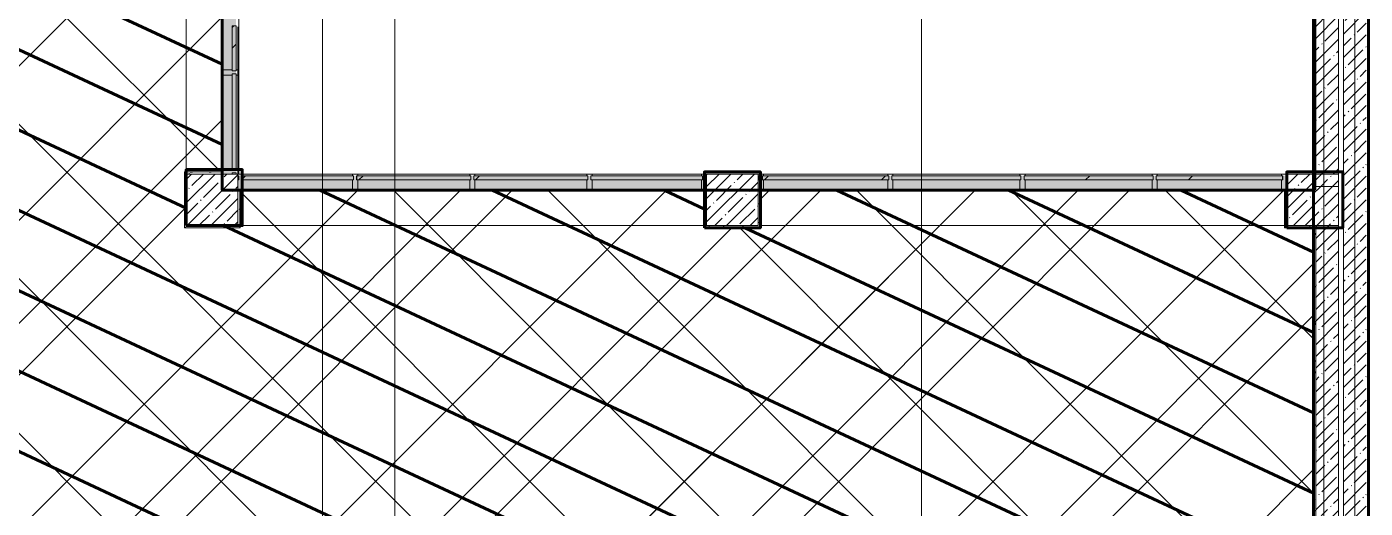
# Model space of a CAD drawing. Header units: millimetres. Extents: x -164500 to 426394, y -51911 to 102118.
# Drawn here: x 361222 to 374187, y 12415 to 17075 of the extents above; entities that cross this region are included whole.
import ezdxf

# ---------------------------------------------------------------- set-up
doc = ezdxf.new("R2010")
doc.units = ezdxf.units.MM
for name, color, linetype, lineweight in [('0) шлифовка', 5, 'Continuous', 60), ('5.3) П-11 3 этаж 3.12 4 вып', 160, 'Continuous', 30), ('A-FLOR', 7, 'Continuous', 9), ('A-GLAZ-CURT', 7, 'Continuous', 9), ('A-GLAZ-CURT-1', 7, 'Continuous', 5), ('A-GLAZ-CURT-2', 7, 'Continuous', 20), ('A-GLAZ-CWMG', 7, 'Continuous', 9), ('A-GLAZ-CWMG-1', 7, 'Continuous', 20), ('A-WALL', 7, 'Continuous', 5), ('I-WALL', 7, 'Continuous', 5), ('S-COLS', 7, 'Continuous', 9), ('S-COLS-1', 7, 'Continuous', 5), ('Оси', 7, 'Continuous', 9)]:
    doc.layers.add(name, color=color, linetype=linetype, lineweight=lineweight)
doc.layers.add('2) защита вин плитк', color=6, linetype='Continuous')
doc.layers.add('3.2.3) П-13.2', color=6, linetype='Continuous')
doc.layers.add('A-AREA-PATT-3', color=7, linetype='Continuous', lineweight=5, true_color=0xe6fae8, transparency=1)
doc.layers.add('A-WALL-1', color=9, linetype='Continuous', lineweight=5, true_color=0x808080)
doc.layers.add('A-WALL-FNSH-1', color=9, linetype='Continuous', lineweight=5, true_color=0x808080)
pattern_1 = [(45, (289227.4, 1e-08), (-114.04925, 114.04925), []), (45, (289341.45, 1e-08), (-114.04925, 114.04925), [201.612, -40.322, 6.706, -33.617])]
pattern_2 = [(0, (289227.4, 1e-08), (243.84, 60.96), [20.117, -162.763, 20.117, -162.763, -975.36]), (0, (289227.4, 1e-08), (243.84, 60.96), [-365.76, 20.117, -345.643, 20.117, -162.763, -426.72]), (0, (289227.4, 1e-08), (243.84, 60.96), [-914.4, 20.117, -101.803, 20.117, -284.683]), (120, (289318.84, 30.48), (-174.71291, 180.691634), [20.117, -162.763, 20.117, -162.763, -975.36]), (120, (289318.84, 30.48), (-174.71291, 180.691634), [-365.76, 20.117, -345.643, 20.117, -162.763, -426.72]), (120, (289318.84, 30.48), (-174.71291, 180.691634), [-914.4, 20.117, -101.803, 20.117, -284.683]), (240, (289349.32, 152.4), (-69.12709, -241.651634), [20.117, -162.763, 20.117, -162.763, -975.36]), (240, (289349.32, 152.4), (-69.12709, -241.651634), [-365.76, 20.117, -345.643, 20.117, -162.763, -426.72]), (240, (289349.32, 152.4), (-69.12709, -241.651634), [-914.4, 20.117, -101.803, 20.117, -284.683])]

# ---------------------------------------------------------------- blocks, each defined once
blk = doc.blocks.new('BSC_Колонна _Прямоугольная - 500х500-V564-Объем проектирования 3 этажа')
at = {"layer": 'S-COLS-1'}
h = blk.add_hatch(dxfattribs=at)
h.set_pattern_fill('FP_110', color=256, style=0, pattern_type=2)
h.set_pattern_definition([(45, (-73790, -15400), (-114.04925, 114.04925), []), (45, (-73675.95, -15400), (-114.04925, 114.04925), [201.613, -40.323, 6.706, -33.617])])
h.paths.add_polyline_path([(-212, -250), (250, -250), (250, 250), (-250, 250), (-250, -250)])
for p, q in [((250, 250), (-250, 250)), ((-250, 250), (-250, -250)), ((250, -250), (250, 250)), ((-250, -250), (250, -250))]:
    blk.add_line(p, q, dxfattribs=at)
blk = doc.blocks.new('BSC_Колонна _Прямоугольная - 500х500-V565-Объем проектирования 3 этажа')
at = {"layer": 'S-COLS-1'}
h = blk.add_hatch(dxfattribs=at)
h.set_pattern_fill('FP_111', color=256, style=0, pattern_type=2)
h.set_pattern_definition([(45, (-78830, -15400), (-114.04925, 114.04925), []), (45, (-78715.95, -15400), (-114.04925, 114.04925), [201.613, -40.323, 6.706, -33.617])])
h.paths.add_polyline_path([(250, -250), (250, 250), (-250, 250), (-250, -250), (208, -250)])
for p, q in [((250, 250), (-250, 250)), ((-250, 250), (-250, -250)), ((250, -250), (250, 250)), ((-250, -250), (250, -250))]:
    blk.add_line(p, q, dxfattribs=at)
blk = doc.blocks.new('Прямоугольный импост - Импост структурный с накладкой - 160мм Темный-31239202-Объем проектирования 3 этажа')
at = {"layer": 'A-GLAZ-CWMG-1'}
for p, q in [((-50, 40), (-50, 140)), ((-50, 140), (0, 140)), ((-40, 40), (-50, 40)), ((-50, -17), (-50, 0)), ((-50, 0), (-40, 0)), ((-40, 0), (-40, 40)), ((-10, 40), (-10, 0)), ((0, 40), (-10, 40)), ((-10, 0), (0, 0)), ((0, -17), (-50, -17))]:
    blk.add_line(p, q, dxfattribs=at)
blk = doc.blocks.new('Системная панель - Стекло - 40мм-30335137-Объем проектирования 3 этажа')
at = {"layer": 'A-GLAZ-CURT-1'}
h = blk.add_hatch(dxfattribs=at)
h.set_pattern_fill('FP_223', color=256, style=0, pattern_type=2)
h.set_pattern_definition([(45, (-74820, -15433), (-565.6854, 565.6854), [400, -1200]), (45, (-75220, -15633), (-565.6854, 565.6854), [1200, -400]), (45, (-74420, -15833), (-565.6854, 565.6854), [400, -1200])])
h.paths.add_polyline_path([(-532, -40), (540, -38), (540, 0), (-540, 0), (-540, -40), (-535, -40)])
at = {"layer": 'A-GLAZ-CURT-2'}
for p, q in [((540, 0), (-540, 0)), ((-540, 0), (-540, -40)), ((540, -40), (540, 0)), ((-540, -40), (540, -40))]:
    blk.add_line(p, q, dxfattribs=at)
blk = doc.blocks.new('Прямоугольный импост - Импост структурный с накладкой - 160мм-23562329-Объем проектирования 3 этажа')
at = {"layer": 'A-GLAZ-CWMG'}
for p, q in [((75150, 15650), (74090, 15650)), ((75150, 15493), (74090, 15493))]:
    blk.add_line(p, q, dxfattribs=at)
blk = doc.blocks.new('Прямоугольный импост - Импост структурный с накладкой - 160мм-30335138-Объем проектирования 3 этажа')
at = {"layer": 'A-GLAZ-CWMG-1'}
for p, q in [((-50, 40), (-50, 140)), ((-50, 140), (0, 140)), ((-40, 40), (-50, 40)), ((-50, -17), (-50, 0)), ((-50, 0), (-40, 0)), ((-40, 0), (-40, 40)), ((-10, 40), (-10, 0)), ((0, 40), (-10, 40)), ((-10, 0), (0, 0)), ((0, -17), (-50, -17))]:
    blk.add_line(p, q, dxfattribs=at)
blk = doc.blocks.new('Прямоугольный импост - Импост структурный с накладкой - 160мм-30335139-Объем проектирования 3 этажа')
at = {"layer": 'A-GLAZ-CWMG-1'}
for p, q in [((0, 140), (-50, 140)), ((-50, 140), (-50, 40)), ((-50, 40), (-40, 40)), ((-40, 0), (-50, 0)), ((-50, 0), (-50, -17)), ((-40, 40), (-40, 0)), ((-10, 0), (-10, 40)), ((-10, 40), (0, 40)), ((0, 0), (-10, 0)), ((-50, -17), (0, -17))]:
    blk.add_line(p, q, dxfattribs=at)
blk = doc.blocks.new('Системная панель - Стекло - 40мм-30335140-Объем проектирования 3 этажа')
at = {"layer": 'A-GLAZ-CURT-1'}
h = blk.add_hatch(dxfattribs=at)
h.set_pattern_fill('FP_224', color=256, style=0, pattern_type=2)
h.set_pattern_definition([(45, (-77077.5, -15433), (-565.6854, 565.6854), [400, -1200]), (45, (-77477.5, -15633), (-565.6854, 565.6854), [1200, -400]), (45, (-76677.5, -15833), (-565.6854, 565.6854), [400, -1200])])
h.paths.add_polyline_path([(-552, -40), (552, -40), (552, 0), (-552, 0)])
at = {"layer": 'A-GLAZ-CURT-2'}
for p, q in [((552, 0), (-552, 0)), ((-552, 0), (-552, -40)), ((552, -40), (552, 0)), ((-552, -40), (552, -40))]:
    blk.add_line(p, q, dxfattribs=at)
blk = doc.blocks.new('Прямоугольный импост - Импост структурный с накладкой - 160мм-23562331-Объем проектирования 3 этажа')
at = {"layer": 'A-GLAZ-CWMG'}
for p, q in [((77420, 15650), (76335, 15650)), ((77420, 15493), (76335, 15493))]:
    blk.add_line(p, q, dxfattribs=at)
blk = doc.blocks.new('Прямоугольный импост - Импост структурный с накладкой - 160мм-30335135-Объем проектирования 3 этажа')
at = {"layer": 'A-GLAZ-CWMG-1'}
for p, q in [((-25, 40), (-25, 140)), ((-25, 140), (25, 140)), ((25, 140), (25, 40)), ((-15, 40), (-25, 40)), ((-25, -17), (-25, 0)), ((-25, 0), (-15, 0)), ((-15, 0), (-15, 40)), ((15, 40), (15, 0)), ((25, 40), (15, 40)), ((15, 0), (25, 0)), ((25, 0), (25, -17)), ((25, -17), (-25, -17))]:
    blk.add_line(p, q, dxfattribs=at)
blk = doc.blocks.new('Системная панель - Стекло - 40мм-30335156-Объем проектирования 3 этажа')
at = {"layer": 'A-GLAZ-CURT-1'}
h = blk.add_hatch(dxfattribs=at)
h.set_pattern_fill('FP_225', color=256, style=0, pattern_type=2)
h.set_pattern_definition([(45, (-79932.5, -15433), (-565.6854, 565.6854), [400, -1200]), (45, (-80332.5, -15633), (-565.6854, 565.6854), [1200, -400]), (45, (-79532.5, -15833), (-565.6854, 565.6854), [400, -1200])])
h.paths.add_polyline_path([(603, -40), (613, -40), (613, 0), (-613, -1), (-613, -40), (393, -40)])
at = {"layer": 'A-GLAZ-CURT-2'}
for p, q in [((613, 0), (-613, 0)), ((-613, 0), (-613, -40)), ((-613, -40), (613, -40)), ((613, -40), (613, 0))]:
    blk.add_line(p, q, dxfattribs=at)
blk = doc.blocks.new('Прямоугольный импост - Импост структурный с накладкой - 160мм-23562106-Объем проектирования 3 этажа')
at = {"layer": 'A-GLAZ-CWMG'}
for p, q in [((80335, 15650), (79130, 15650)), ((80335, 15493), (79130, 15493))]:
    blk.add_line(p, q, dxfattribs=at)
blk = doc.blocks.new('Прямоугольный импост - Импост структурный с накладкой - 160мм-V599-Объем проектирования 3 этажа')
at = {"layer": 'A-GLAZ-CWMG-1'}
for p, q in [((-50, 40), (-50, 140)), ((-50, 140), (0, 140)), ((0, 140), (0, 40)), ((-40, 40), (-50, 40)), ((-50, -17), (-50, 0)), ((-50, 0), (-40, 0)), ((-40, 0), (-40, 40)), ((-10, 40), (-10, 0)), ((0, 40), (-10, 40)), ((-10, 0), (0, 0)), ((0, 0), (0, -17)), ((0, -17), (-50, -17))]:
    blk.add_line(p, q, dxfattribs=at)
blk = doc.blocks.new('Прямоугольный импост - Импост структурный с накладкой - 160мм-V600-Объем проектирования 3 этажа')
at = {"layer": 'A-GLAZ-CWMG-1'}
for p, q in [((0, 140), (-50, 140)), ((-50, 140), (-50, 40)), ((-50, 40), (-40, 40)), ((-40, 0), (-50, 0)), ((-50, 0), (-50, -17)), ((-40, 40), (-40, 0)), ((-10, 0), (-10, 40)), ((-10, 40), (0, 40)), ((0, 0), (-10, 0)), ((-50, -17), (0, -17))]:
    blk.add_line(p, q, dxfattribs=at)
blk = doc.blocks.new('Системная панель - Стекло - 40мм-30335157-Объем проектирования 3 этажа')
at = {"layer": 'A-GLAZ-CURT-1'}
h = blk.add_hatch(dxfattribs=at)
h.set_pattern_fill('FP_226', color=256, style=0, pattern_type=2)
h.set_pattern_definition([(45, (-82480, -15433), (-565.6854, 565.6854), [400, -1200]), (45, (-82880, -15633), (-565.6854, 565.6854), [1200, -400]), (45, (-82080, -15833), (-565.6854, 565.6854), [400, -1200])])
h.paths.add_polyline_path([(625, -40), (625, 0), (-625, 0), (-625, -40), (615, -40)])
at = {"layer": 'A-GLAZ-CURT-2'}
for p, q in [((625, 0), (-625, 0)), ((-625, 0), (-625, -40)), ((-625, -40), (625, -40)), ((625, -40), (625, 0))]:
    blk.add_line(p, q, dxfattribs=at)
blk = doc.blocks.new('Прямоугольный импост - Импост структурный с накладкой - 160мм-23562108-Объем проектирования 3 этажа')
at = {"layer": 'A-GLAZ-CWMG'}
for p, q in [((82895, 15650), (81665, 15650)), ((82895, 15493), (81665, 15493))]:
    blk.add_line(p, q, dxfattribs=at)
blk = doc.blocks.new('Системная панель - Стекло - 40мм-V637-Объем проектирования 3 этажа')
at = {"layer": 'A-GLAZ-CURT-2'}
for p, q in [((625, 0), (-625, 0)), ((-625, 0), (-625, -40)), ((-625, -40), (625, -40)), ((625, -40), (625, 0))]:
    blk.add_line(p, q, dxfattribs=at)
blk = doc.blocks.new('Прямоугольный импост - Импост структурный с накладкой - 160мм-23562109-Объем проектирования 3 этажа')
at = {"layer": 'A-GLAZ-CWMG'}
for p, q in [((81615, 15650), (80385, 15650)), ((81615, 15493), (80385, 15493))]:
    blk.add_line(p, q, dxfattribs=at)
blk = doc.blocks.new('Прямоугольный импост - Импост структурный с накладкой - 160мм-30335136-Объем проектирования 3 этажа')
at = {"layer": 'A-GLAZ-CWMG-1'}
for p, q in [((-25, 40), (-25, 140)), ((-25, 140), (25, 140)), ((25, 140), (25, 40)), ((-15, 40), (-25, 40)), ((-25, -17), (-25, 0)), ((-25, 0), (-15, 0)), ((-15, 0), (-15, 40)), ((15, 40), (15, 0)), ((25, 40), (15, 40)), ((15, 0), (25, 0)), ((25, 0), (25, -17)), ((25, -17), (-25, -17))]:
    blk.add_line(p, q, dxfattribs=at)
blk = doc.blocks.new('Системная панель - Стекло - 40мм-V639-Объем проектирования 3 этажа')
at = {"layer": 'A-GLAZ-CURT-1'}
h = blk.add_hatch(dxfattribs=at)
h.set_pattern_fill('FP_231', color=256, style=0, pattern_type=2)
h.set_pattern_definition([(45, (-83747.5, -15433), (-565.6854, 565.6854), [400, -1200]), (45, (-84147.5, -15633), (-565.6854, 565.6854), [1200, -400]), (45, (-83347.5, -15833), (-565.6854, 565.6854), [400, -1200])])
h.paths.add_polyline_path([(613, -40), (613, 0), (-613, 0), (-613, -40), (603, -40)])
at = {"layer": 'A-GLAZ-CURT-2'}
for p, q in [((613, 0), (-613, 0)), ((-613, 0), (-613, -40)), ((-613, -40), (613, -40)), ((613, -40), (613, 0))]:
    blk.add_line(p, q, dxfattribs=at)
blk = doc.blocks.new('Прямоугольный импост - Импост структурный с накладкой - 160мм-23562112-Объем проектирования 3 этажа')
at = {"layer": 'A-GLAZ-CWMG'}
for p, q in [((84150, 15650), (82945, 15650)), ((84150, 15493), (82945, 15493))]:
    blk.add_line(p, q, dxfattribs=at)
blk = doc.blocks.new('Системная панель - Стекло - 40мм-V641-Объем проектирования 3 этажа')
at = {"layer": 'A-GLAZ-CURT-1'}
h = blk.add_hatch(dxfattribs=at)
h.set_pattern_fill('FP_232', color=256, style=0, pattern_type=2)
h.set_pattern_definition([(45, (-75942.5, -15433), (-565.6854, 565.6854), [400, -1200]), (45, (-76342.5, -15633), (-565.6854, 565.6854), [1200, -400]), (45, (-75542.5, -15833), (-565.6854, 565.6854), [400, -1200])])
h.paths.add_polyline_path([(-535, -40), (552, -40), (552, 0), (-552, 0), (-552, -40), (-542, -40)])
at = {"layer": 'A-GLAZ-CURT-2'}
for p, q in [((552, 0), (-552, 0)), ((-552, 0), (-552, -40)), ((552, -40), (552, 0)), ((-552, -40), (552, -40))]:
    blk.add_line(p, q, dxfattribs=at)
blk = doc.blocks.new('Прямоугольный импост - Импост структурный с накладкой - 160мм-23562332-Объем проектирования 3 этажа')
at = {"layer": 'A-GLAZ-CWMG'}
for p, q in [((76285, 15650), (75200, 15650)), ((76285, 15493), (75200, 15493))]:
    blk.add_line(p, q, dxfattribs=at)
blk = doc.blocks.new('Системная панель - Стекло - 40мм-V642-Объем проектирования 3 этажа')
at = {"layer": 'A-GLAZ-CURT-2'}
for p, q in [((540, 0), (-540, 0)), ((-540, 0), (-540, -40)), ((540, -40), (540, 0)), ((-540, -40), (540, -40))]:
    blk.add_line(p, q, dxfattribs=at)
blk = doc.blocks.new('Прямоугольный импост - Импост структурный с накладкой - 160мм-23562335-Объем проектирования 3 этажа')
at = {"layer": 'A-GLAZ-CWMG'}
for p, q in [((78530, 15650), (77470, 15650)), ((78530, 15493), (77470, 15493))]:
    blk.add_line(p, q, dxfattribs=at)
blk = doc.blocks.new('Системная панель - Стекло - 40мм-23562590-Объем проектирования 3 этажа')
at = {"layer": 'A-GLAZ-CURT-2'}
for p, q in [((464, 0), (-464, 0)), ((-464, 0), (-464, -40)), ((464, -40), (464, 0)), ((-464, -40), (464, -40))]:
    blk.add_line(p, q, dxfattribs=at)
blk = doc.blocks.new('Прямоугольный импост - Импост структурный с накладкой - 160мм Темный-31239176-Объем проектирования 3 этажа')
at = {"layer": 'A-GLAZ-CWMG'}
for p, q in [((73883, 17642), (73883, 18550)), ((74040, 17642), (74040, 18550))]:
    blk.add_line(p, q, dxfattribs=at)
blk = doc.blocks.new('Прямоугольный импост - Импост структурный с накладкой - 160мм Темный-31239180-Объем проектирования 3 этажа')
at = {"layer": 'A-GLAZ-CWMG-1'}
for p, q in [((-25, 40), (-25, 140)), ((-25, 140), (25, 140)), ((25, 140), (25, 40)), ((-15, 40), (-25, 40)), ((-25, -17), (-25, 0)), ((-25, 0), (-15, 0)), ((-15, 0), (-15, 40)), ((15, 40), (15, 0)), ((25, 40), (15, 40)), ((15, 0), (25, 0)), ((25, 0), (25, -17)), ((25, -17), (-25, -17))]:
    blk.add_line(p, q, dxfattribs=at)
blk = doc.blocks.new('Системная панель - Стекло - 40мм-24234995-Объем проектирования 3 этажа')
at = {"layer": 'A-GLAZ-CURT-1'}
h = blk.add_hatch(dxfattribs=at)
h.set_pattern_fill('FP_233', color=256, style=0, pattern_type=2)
h.set_pattern_definition([(135, (16666.7, -74223), (-565.6854, -565.6854), [400, -1200]), (135, (16866.7, -74623), (-565.6854, -565.6854), [1200, -400]), (135, (17066.7, -73823), (-565.6854, -565.6854), [400, -1200])])
h.paths.add_polyline_path([(218, 0), (-218, 0), (-218, -40), (218, -40)])
at = {"layer": 'A-GLAZ-CURT-2'}
for p, q in [((218, 0), (-218, 0)), ((-218, 0), (-218, -40)), ((218, -40), (218, 0)), ((-218, -40), (218, -40))]:
    blk.add_line(p, q, dxfattribs=at)
blk = doc.blocks.new('Прямоугольный импост - Импост структурный с накладкой - 160мм Темный-31239183-Объем проектирования 3 этажа')
at = {"layer": 'A-GLAZ-CWMG'}
for p, q in [((73883, 16658), (73883, 17075)), ((74040, 16658), (74040, 17075))]:
    blk.add_line(p, q, dxfattribs=at)

msp = doc.modelspace()

# ---------------------------------------------------------------- hatches: boundary and pattern name
at = {"layer": '0) шлифовка', "true_color": 0x2776bb}
h = msp.add_hatch(dxfattribs=at)
h.set_pattern_fill('ANSI31', color=152, scale=222, angle=110)
h.set_pattern_definition([(155, (327967.4, 26879), (-297.882, -638.811), [])])
h.paths.add_polyline_path([(373686.402, 15129), (373427.402, 15129), (373427.402, 15493), (368328.402, 15493), (368328.402, 15129), (367786.402, 15129), (367786.402, 15493), (363309.402, 15493), (363309.402, 15150), (362767.402, 15150), (362767.402, 15692), (363114.828, 15692), (363114.828, 18579), (362726.457, 18579), (362726.457, 19121), (363268.457, 19121), (363268.457, 18747), (367807.402, 18747), (367807.402, 19132), (368349.402, 19132), (368349.402, 18747), (373377.402, 18747), (373377.402, 19132), (373919.402, 19132), (374197.402, 19121.773), (374197.402, 22700), (372231.501, 22700), (372231.501, 22679), (370398.402, 22679), (370398.402, 22679), (369856.402, 22679), (366519.402, 22679), (366519.402, 22679), (365977.402, 22679), (363288.402, 22679), (363288.402, 22679), (362746.402, 22679), (360058.402, 22679), (360058.402, 22679), (359516.402, 22679), (356008.402, 22679), (356008.402, 22700), (355987.402, 22700), (355987.402, 13621), (357898.402, 13621), (357898.402, 11900), (369148.402, 11900), (369148.402, 11901), (372776.402, 11901), (373686.402, 11900.36)])
at = {"layer": '2) защита вин плитк'}
h = msp.add_hatch(dxfattribs=at)
h.set_pattern_fill('ANSI31', color=256, scale=333)
h.set_pattern_definition([(45, (327967.4, 26879), (-747.606, 747.606), [])])
h.paths.add_polyline_path([(373686.402, 15129), (373427.402, 15129), (373427.402, 15493), (368328.402, 15493), (368328.402, 15129), (367786.402, 15129), (367786.402, 15493), (363309.402, 15493), (363309.402, 15150), (362767.402, 15150), (362767.402, 15692), (363114.828, 15692), (363114.828, 18579), (362726.457, 18579), (362726.457, 19121), (363268.457, 19121), (363268.457, 18747), (367807.402, 18747), (367807.402, 19132), (368349.402, 19132), (368349.402, 18747), (373377.402, 18747), (373377.402, 19132), (373919.402, 19132), (374197.402, 19121.773), (374197.402, 22700), (372231.501, 22700), (372231.501, 22679), (370398.402, 22679), (370398.402, 22679), (369856.402, 22679), (366519.402, 22679), (366519.402, 22679), (365977.402, 22679), (363288.402, 22679), (363288.402, 22679), (362746.402, 22679), (360058.402, 22679), (360058.402, 22679), (359516.402, 22679), (356008.402, 22679), (356008.402, 22700), (355987.402, 22700), (355987.402, 13621), (357898.402, 13621), (357898.402, 11900), (369148.402, 11900), (369148.402, 11901), (372776.402, 11901), (373686.402, 11900.36)])
at = {"layer": '3.2.3) П-13.2'}
h = msp.add_hatch(dxfattribs=at)
h.set_pattern_fill('ANSI32', color=256, scale=222)
h.set_pattern_definition([(45, (327967.4, 26879), (-1495.21, 1495.21), []), (45, (328964.2, 26879), (-1495.21, 1495.21), [])])
h.paths.add_polyline_path([(373686.402, 15129), (373427.402, 15129), (373427.402, 15493), (368328.402, 15493), (368328.402, 15129), (367786.402, 15129), (367786.402, 15493), (363309.402, 15493), (363309.402, 15150), (362767.402, 15150), (362767.402, 15692), (363114.828, 15692), (363114.828, 18579), (362726.457, 18579), (362726.457, 19121), (363268.457, 19121), (363268.457, 18747), (367807.402, 18747), (367807.402, 19132), (368349.402, 19132), (368349.402, 18747), (373377.402, 18747), (373377.402, 19132), (373919.402, 19132), (374197.402, 19121.773), (374197.402, 22700), (372231.501, 22700), (372231.501, 22679), (370398.402, 22679), (370398.402, 22679), (369856.402, 22679), (366519.402, 22679), (366519.402, 22679), (365977.402, 22679), (363288.402, 22679), (363288.402, 22679), (362746.402, 22679), (360058.402, 22679), (360058.402, 22679), (359516.402, 22679), (356008.402, 22679), (356008.402, 22700), (355987.402, 22700), (355987.402, 13621), (357898.402, 13621), (357898.402, 11900), (369148.402, 11900), (369148.402, 11901), (372776.402, 11901), (373686.402, 11900.36)])
at = {"layer": '5.3) П-11 3 этаж 3.12 4 вып'}
h = msp.add_hatch(dxfattribs=at)
h.set_pattern_fill('ANSI37', color=256, scale=333)
h.set_pattern_definition([(45, (327967.4, 26879), (-747.606, 747.606), []), (135, (327967.4, 26879), (-747.606, -747.606), [])])
h.paths.add_polyline_path([(373686.402, 15129), (373427.402, 15129), (373427.402, 15493), (368328.402, 15493), (368328.402, 15129), (367786.402, 15129), (367786.402, 15493), (363309.402, 15493), (363309.402, 15150), (362767.402, 15150), (362767.402, 15692), (363114.828, 15692), (363114.828, 18579), (362726.457, 18579), (362726.457, 19121), (363268.457, 19121), (363268.457, 18747), (367807.402, 18747), (367807.402, 19132), (368349.402, 19132), (368349.402, 18747), (373377.402, 18747), (373377.402, 19132), (373919.402, 19132), (374197.402, 19121.773), (374197.402, 22700), (372231.501, 22700), (372231.501, 22679), (370398.402, 22679), (370398.402, 22679), (369856.402, 22679), (366519.402, 22679), (366519.402, 22679), (365977.402, 22679), (363288.402, 22679), (363288.402, 22679), (362746.402, 22679), (360058.402, 22679), (360058.402, 22679), (359516.402, 22679), (356008.402, 22679), (356008.402, 22700), (355987.402, 22700), (355987.402, 13621), (357898.402, 13621), (357898.402, 11900), (369148.402, 11900), (369148.402, 11901), (372776.402, 11901), (373686.402, 11900.36)])
at = {"layer": 'A-AREA-PATT-3'}
h = msp.add_hatch(color=256, dxfattribs=at)
h.paths.add_polyline_path([(357897.902, 11800), (358061.402, 11800), (358061.402, 11820), (358021.402, 11820), (358021.402, 11840), (358031.402, 11840), (358031.402, 11940), (357971.402, 11940), (357971.402, 11900), (357897.902, 11900), (357897.902, 11856.748)])
h.paths.add_polyline_path([(359421.402, 11800), (359451.402, 11800), (359451.402, 11840), (359461.402, 11840), (359461.402, 11800), (359516.902, 11800), (359516.402, 11900), (359461.402, 11900), (359461.402, 11940), (359411.402, 11940), (359411.402, 11840), (359421.402, 11840), (359421.402, 11820), (359371.402, 11820), (359371.402, 11800), (359411.402, 11800)])
h.paths.add_polyline_path([(372162.402, 15493), (373427.402, 15494.429), (373427.402, 15593), (373417.402, 15593), (373417.402, 15633), (368317.402, 15632.725), (368317.402, 15593), (368307.402, 15593), (368307.402, 15493), (372132.402, 15493)])
h.paths.add_polyline_path([(365002.052, 15493), (367807.402, 15494.6), (367807.402, 15593), (367797.402, 15593), (367797.402, 15633), (363277.402, 15632.392), (363277.402, 15593), (363267.402, 15593), (363267.402, 15493), (364611.255, 15493)])
h.paths.add_polyline_path([(363210.402, 15650), (363210.402, 15660), (363250.402, 15660), (363248.502, 18590), (363210.402, 18590), (363210.402, 18600), (363112.402, 18599.2), (363110.402, 15650)])
h.paths.add_polyline_path([(369572.402, 18607), (373417.402, 18607), (373417.402, 18647), (373427.402, 18647), (373427.402, 18747), (368307.402, 18745.402), (368307.402, 18647), (368317.402, 18647), (368317.402, 18607), (369562.402, 18607)])
h.paths.add_polyline_path([(367797.402, 18607), (367797.402, 18647), (367807.402, 18647), (367807.402, 18747), (363267.402, 18747), (363267.402, 18647), (363277.402, 18647), (363278.762, 18607), (367793.402, 18607)])
h.paths.add_polyline_path([(373957.902, 19120.5), (373957.902, 19131), (373937.902, 19131), (373937.902, 19120.5)])
h.paths.add_polyline_path([(373932.001, 22669), (373952.001, 22669), (373952.001, 22679.5), (373932.001, 22679.5)])
at = {"layer": 'I-WALL'}
h = msp.add_hatch(dxfattribs=at)
h.set_pattern_fill('FP_1', color=256, style=0, pattern_type=2)
h.set_pattern_definition(pattern_1)
h.paths.add_polyline_path([(373988.095, 10400), (374197.402, 10400), (374197.402, 19100), (373977.402, 19100), (373977.402, 10400), (373985.821, 10400)])
h = msp.add_hatch(dxfattribs=at)
h.set_pattern_fill('FP_1', color=256, style=0, pattern_type=2)
h.set_pattern_definition(pattern_1)
h.paths.add_polyline_path([(373719.046, 15530), (373927.402, 15530), (373927.402, 18570), (373707.402, 18570), (373707.402, 15530), (373713.818, 15530)])
h = msp.add_hatch(dxfattribs=at)
h.set_pattern_fill('FP_191', color=256, style=0, pattern_type=2)
h.set_pattern_definition(pattern_2)
h.paths.add_polyline_path([(362770.402, 15650), (363110.402, 15650), (363110.402, 15670), (362750.402, 15670), (362750.402, 15650), (362767.402, 15650)])
h = msp.add_hatch(dxfattribs=at)
h.set_pattern_fill('FP_191', color=256, style=0, pattern_type=2)
h.set_pattern_definition(pattern_2)
h.paths.add_polyline_path([(362750.402, 15130), (362770.402, 15130), (362770.402, 15150), (362767.402, 15150), (362767.402, 15650), (362750.402, 15650), (362750.402, 15133)])
h = msp.add_hatch(dxfattribs=at)
h.set_pattern_fill('FP_191', color=256, style=0, pattern_type=2)
h.set_pattern_definition(pattern_2)
h.paths.add_polyline_path([(363287.402, 15150), (363287.402, 15493), (363267.402, 15493), (363267.402, 15150), (363277.402, 15150)])
h = msp.add_hatch(dxfattribs=at)
h.set_pattern_fill('FP_191', color=256, style=0, pattern_type=2)
h.set_pattern_definition(pattern_2)
h.paths.add_polyline_path([(367787.402, 15130), (367807.402, 15130), (367807.402, 15493), (367787.403, 15492.984), (367787.402, 15133)])
h = msp.add_hatch(dxfattribs=at)
h.set_pattern_fill('FP_191', color=256, style=0, pattern_type=2)
h.set_pattern_definition(pattern_2)
h.paths.add_polyline_path([(368307.402, 15150), (368327.402, 15150.8), (368327.402, 15490), (368307.402, 15490), (368307.402, 15402.217)])
h = msp.add_hatch(dxfattribs=at)
h.set_pattern_fill('FP_191', color=256, style=0, pattern_type=2)
h.set_pattern_definition(pattern_2)
h.paths.add_polyline_path([(373407.402, 15130), (373427.402, 15130), (373427.402, 15493), (373407.402, 15493), (373407.402, 15150)])
h = msp.add_hatch(dxfattribs=at)
h.set_pattern_fill('FP_191', color=256, style=0, pattern_type=2)
h.set_pattern_definition(pattern_2)
h.paths.add_polyline_path([(368327.402, 15130), (368327.402, 15150), (367807.402, 15150), (367807.402, 15130), (368307.402, 15130)])
h = msp.add_hatch(dxfattribs=at)
h.set_pattern_fill('FP_191', color=256, style=0, pattern_type=2)
h.set_pattern_definition(pattern_2)
h.paths.add_polyline_path([(373427.402, 15130), (373687.402, 15130.952), (373704.26, 15150), (373427.402, 15150)])
h.paths.add_polyline_path([(373707.402, 15130), (373707.402, 15150), (373687.402, 15130), (373704.26, 15130)])
h = msp.add_hatch(dxfattribs=at)
h.set_pattern_fill('FP_191', color=256, style=0, pattern_type=2)
h.set_pattern_definition(pattern_2)
h.paths.add_polyline_path([(373707.402, 11880), (373707.402, 15130), (373687.402, 15129.923), (373688.354, 11900), (373704.26, 11883.299)])
h.paths.add_polyline_path([(373687.402, 11880), (373707.402, 11880), (373687.402, 11900)])
h = msp.add_hatch(dxfattribs=at)
h.set_pattern_fill('FP_1', color=256, style=0, pattern_type=2)
h.set_pattern_definition(pattern_1)
h.paths.add_polyline_path([(373707.461, 4050), (373927.402, 4050.002), (373927.402, 15150), (373707.402, 15150), (373707.402, 4050)])
at = {"layer": 'S-COLS-1'}
h = msp.add_hatch(dxfattribs=at)
h.set_pattern_fill('FP_1', color=256, style=0, pattern_type=2)
h.set_pattern_definition(pattern_1)
h.paths.add_polyline_path([(373427.402, 15150), (373927.402, 15150), (373927.402, 15530), (373707.402, 15530), (373707.402, 15650), (373427.402, 15650), (373427.402, 15493)])

# ---------------------------------------------------------------- linework, layer by layer
at = {"layer": '0) шлифовка'}
for points in [[(373686.402, 11901), (374218.402, 11901), (374218.402, 19121), (373686.402, 19121)], [(373698.402, 15493), (363114.828, 15493), (363114.828, 18747), (373698.402, 18747)], [(362767.402, 15150), (363309.402, 15150), (363309.402, 15692), (362767.402, 15692)], [(367786.402, 15129), (368328.402, 15129), (368328.402, 15671), (367786.402, 15671)], [(373427.402, 15129), (373969.402, 15129), (373969.402, 15671), (373427.402, 15671)]]:
    msp.add_lwpolyline(points, close=True, dxfattribs=at)
at = {"layer": 'A-FLOR'}
for p, q in [((362767.402, 15670), (362767.402, 18580)), ((363277.402, 18590), (363277.402, 15650)), ((363110.402, 17123.184), (363110.402, 15700)), ((363110.402, 15670), (362750.402, 15670)), ((362750.402, 15670), (362750.402, 15133)), ((373427.402, 15633), (373427.402, 15593)), ((363288.402, 15133), (363288.402, 15493)), ((363288.402, 15493), (367757.402, 15493)), ((367787.402, 15493), (367787.402, 15130)), ((368327.402, 15130), (368327.402, 15493)), ((368327.402, 15493), (373384.074, 15493)), ((373407.402, 15493), (373407.402, 15130)), ((367787.402, 15150), (363288.402, 15150)), ((367787.402, 15130), (368327.402, 15130)), ((373407.402, 15150), (368327.402, 15150)), ((373407.402, 15130), (373686.402, 15130)), ((373687.402, 15130), (373687.402, 11901))]:
    msp.add_line(p, q, dxfattribs=at)
at = {"layer": 'A-WALL'}
for p, q in [((373686.402, 15130), (373687.402, 15130)), ((373707.402, 11120), (373707.402, 15150))]:
    msp.add_line(p, q, dxfattribs=at)
at = {"layer": 'A-WALL-1'}
for p, q in [((373977.402, 19100), (373977.402, 10400)), ((373707.402, 18570), (373707.402, 15530)), ((373927.402, 15530), (373927.402, 18570)), ((363110.402, 15650), (363110.402, 15670)), ((363287.402, 15493), (363267.402, 15493)), ((363287.402, 15130), (363287.402, 15493)), ((367807.402, 15493), (367787.402, 15493)), ((368327.402, 15490), (368307.402, 15490)), ((373427.402, 15493), (373407.402, 15493)), ((373427.402, 15150), (373427.402, 15493)), ((373707.402, 15530), (373927.402, 15530)), ((362750.402, 15133), (362750.402, 15130)), ((362750.402, 15130), (363287.402, 15130)), ((368327.402, 15130), (368327.402, 15130)), ((373927.402, 15150), (373427.402, 15150)), ((373927.402, 4050), (373927.402, 15150))]:
    msp.add_line(p, q, dxfattribs=at)
at = {"layer": 'A-WALL-FNSH-1'}
for p, q in [((362749.402, 15671), (362749.402, 15129)), ((363110.402, 15671), (362749.402, 15671)), ((363110.402, 15670), (363110.402, 15671)), ((363288.402, 15493), (363287.402, 15493)), ((367787.402, 15493), (367786.402, 15493)), ((367786.402, 15493), (367786.402, 15129)), ((368328.402, 15490), (368327.402, 15490)), ((368328.402, 15129), (368328.402, 15490)), ((373407.402, 15493), (373406.402, 15493)), ((373406.402, 15493), (373406.402, 15129)), ((362749.402, 15129), (363288.402, 15129)), ((363288.402, 15129), (363288.402, 15133)), ((367786.402, 15129), (368328.402, 15129)), ((373406.402, 15129), (373686.402, 15129)), ((373686.402, 15129), (373686.402, 11901))]:
    msp.add_line(p, q, dxfattribs=at)
at = {"layer": 'S-COLS-1'}
for p, q in [((373927.402, 15650), (373427.402, 15650)), ((373427.402, 15650), (373427.402, 15150)), ((373927.402, 15150), (373927.402, 15650)), ((373427.402, 15150), (373927.402, 15150))]:
    msp.add_line(p, q, dxfattribs=at)
at = {"layer": 'Оси'}
for points in [[(364787.402, -1906.259), (364787.402, 3093.741), (364787.402, 22578.071), (364787.402, 27578.071)], [(364087.402, -1906.259), (364087.402, 3093.741), (364087.402, 22398.071), (364087.402, 27398.071)], [(369887.402, -1906.259), (369887.402, 3093.741), (369887.402, 22390.105), (369887.402, 27390.105)], [(373787.402, -1906.259), (373787.402, 3093.741), (373787.402, 16915.097), (373787.402, 21915.097)], [(375031.935, -1906.259), (375031.935, -1316.349), (374087.402, -636.259), (374087.402, 4363.741), (374087.402, 16915.097), (374087.402, 21915.097)]]:
    msp.add_lwpolyline(points, dxfattribs=at)

# ---------------------------------------------------------------- block references
at = {"layer": 'A-GLAZ-CURT', "rotation": 269.9999999999998}
for name, p in [('Системная панель - Стекло - 40мм-24234995-Объем проектирования 3 этажа', (363250.402, 16866.667)), ('Системная панель - Стекло - 40мм-23562590-Объем проектирования 3 этажа', (363250.402, 16154.167))]:
    msp.add_blockref(name, p, dxfattribs=at)
at = {"layer": 'A-GLAZ-CURT'}
for name, p in [('Системная панель - Стекло - 40мм-30335137-Объем проектирования 3 этажа', (363847.402, 15633)), ('Системная панель - Стекло - 40мм-V641-Объем проектирования 3 этажа', (364969.902, 15633)), ('Системная панель - Стекло - 40мм-30335140-Объем проектирования 3 этажа', (366104.902, 15633)), ('Системная панель - Стекло - 40мм-V642-Объем проектирования 3 этажа', (367227.402, 15633)), ('Системная панель - Стекло - 40мм-30335156-Объем проектирования 3 этажа', (368959.902, 15633)), ('Системная панель - Стекло - 40мм-V637-Объем проектирования 3 этажа', (370227.402, 15633)), ('Системная панель - Стекло - 40мм-30335157-Объем проектирования 3 этажа', (371507.402, 15633)), ('Системная панель - Стекло - 40мм-V639-Объем проектирования 3 этажа', (372774.902, 15633))]:
    msp.add_blockref(name, p, dxfattribs=at)
at = {"layer": 'A-GLAZ-CWMG'}
for name, p in [('Прямоугольный импост - Импост структурный с накладкой - 160мм Темный-31239183-Объем проектирования 3 этажа', (289227.402, 0)), ('Прямоугольный импост - Импост структурный с накладкой - 160мм Темный-31239176-Объем проектирования 3 этажа', (289227.402, -1941.667)), ('Прямоугольный импост - Импост структурный с накладкой - 160мм-23562329-Объем проектирования 3 этажа', (289227.402, 0)), ('Прямоугольный импост - Импост структурный с накладкой - 160мм-23562332-Объем проектирования 3 этажа', (289227.402, 0)), ('Прямоугольный импост - Импост структурный с накладкой - 160мм-23562331-Объем проектирования 3 этажа', (289227.402, 0)), ('Прямоугольный импост - Импост структурный с накладкой - 160мм-23562335-Объем проектирования 3 этажа', (289227.402, 0)), ('Прямоугольный импост - Импост структурный с накладкой - 160мм-23562106-Объем проектирования 3 этажа', (289227.402, 0)), ('Прямоугольный импост - Импост структурный с накладкой - 160мм-23562109-Объем проектирования 3 этажа', (289227.402, 0)), ('Прямоугольный импост - Импост структурный с накладкой - 160мм-23562108-Объем проектирования 3 этажа', (289227.402, 0)), ('Прямоугольный импост - Импост структурный с накладкой - 160мм-23562112-Объем проектирования 3 этажа', (289227.402, 0))]:
    msp.add_blockref(name, p, dxfattribs=at)
at = {"layer": 'A-GLAZ-CWMG', "extrusion": (0, 0, -1)}
for name, p, rotation in [('Прямоугольный импост - Импост структурный с накладкой - 160мм Темный-31239180-Объем проектирования 3 этажа', (-363250.402, 16633.333), 270.0000000000002), ('Прямоугольный импост - Импост структурный с накладкой - 160мм Темный-31239202-Объем проектирования 3 этажа', (-363250.402, 15650), 270.0000000000002), ('Прямоугольный импост - Импост структурный с накладкой - 160мм-30335136-Объем проектирования 3 этажа', (-364402.402, 15633), 180), ('Прямоугольный импост - Импост структурный с накладкой - 160мм-30335135-Объем проектирования 3 этажа', (-365537.402, 15633), 180), ('Прямоугольный импост - Импост структурный с накладкой - 160мм-30335136-Объем проектирования 3 этажа', (-366672.402, 15633), 180), ('Прямоугольный импост - Импост структурный с накладкой - 160мм-30335138-Объем проектирования 3 этажа', (-367807.402, 15633), 180), ('Прямоугольный импост - Импост структурный с накладкой - 160мм-30335136-Объем проектирования 3 этажа', (-369587.402, 15633), 180), ('Прямоугольный импост - Импост структурный с накладкой - 160мм-30335135-Объем проектирования 3 этажа', (-370867.402, 15633), 180), ('Прямоугольный импост - Импост структурный с накладкой - 160мм-30335136-Объем проектирования 3 этажа', (-372147.402, 15633), 180), ('Прямоугольный импост - Импост структурный с накладкой - 160мм-V599-Объем проектирования 3 этажа', (-373427.402, 15633), 180)]:
    msp.add_blockref(name, p, dxfattribs=dict(at, rotation=rotation))
at = {"layer": 'A-GLAZ-CWMG', "rotation": 180}
for name, p in [('Прямоугольный импост - Импост структурный с накладкой - 160мм-30335139-Объем проектирования 3 этажа', (363267.402, 15633)), ('Прямоугольный импост - Импост структурный с накладкой - 160мм-V600-Объем проектирования 3 этажа', (368307.402, 15633))]:
    msp.add_blockref(name, p, dxfattribs=at)
at = {"layer": 'S-COLS'}
for name, p in [('BSC_Колонна _Прямоугольная - 500х500-V564-Объем проектирования 3 этажа', (363017.402, 15400)), ('BSC_Колонна _Прямоугольная - 500х500-V565-Объем проектирования 3 этажа', (368057.402, 15400))]:
    msp.add_blockref(name, p, dxfattribs=at)

doc.saveas('drawing.dxf')
